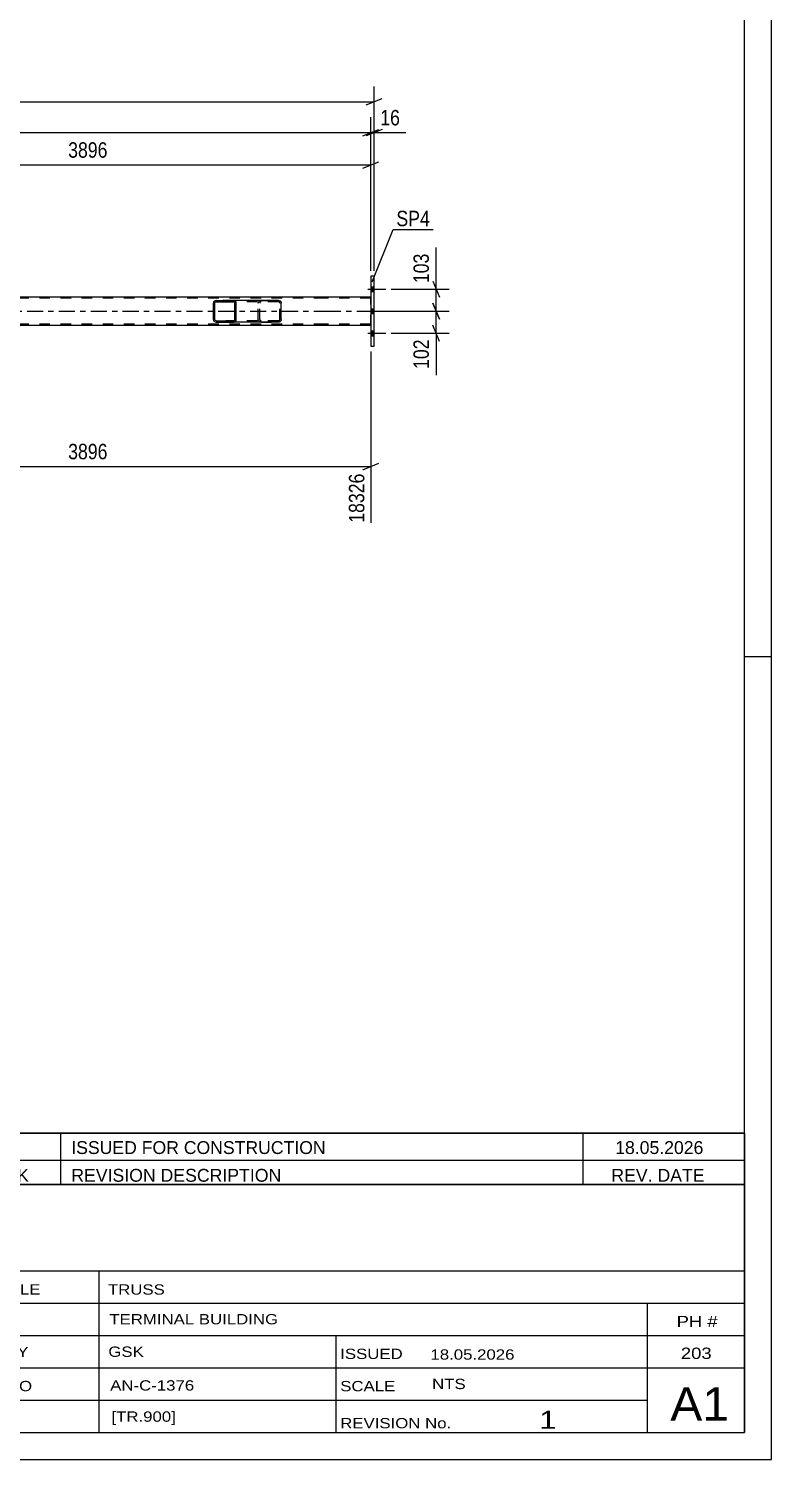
# Model space of a CAD drawing. Header units: millimetres. Extents: x 0 to 841, y 0 to 594.
# Drawn here: x 703.1 to 841, y 0 to 265.7 of the extents above; entities that cross this region are included whole.
import ezdxf

# ---------------------------------------------------------------- set-up
doc = ezdxf.new("R2010")
doc.units = ezdxf.units.MM
doc.linetypes.add('DXK_LINE_DOT2', pattern=[3.9198, 1.9599, -1.9599])
doc.linetypes.add('DXK_LINE_DOT3', pattern=[5.9187, 2.979, -0.9799, 0.9799, -0.9799])
doc.styles.add('Arial Narrow', font='ARIALN.TTF', dxfattribs={"height": 0.2})

# ---------------------------------------------------------------- blocks, each defined once
blk = doc.blocks.new('Unknown-275727422-1135')
at = {"color": 5, "linetype": 'Continuous'}
for p, q in [((841, 0), (841, 594)), ((836, 5), (836, 589)), ((841, 149), (836, 149)), ((5, 5), (836, 5)), ((0, 0), (841, 0))]:
    blk.add_line(p, q, dxfattribs=at)
blk = doc.blocks.new('Part-275727422-4281 - 4204')
at = {"color": 7, "linetype": 'DXK_LINE_DOT2'}
for p, q in [((757.99, 215.58), (99.07, 215.58)), ((766.61, 215.58), (758.09, 215.58)), ((766.61, 210.54), (766.61, 215.82)), ((766.61, 215.82), (766.61, 215.82)), ((766.61, 215.82), (766.61, 210.54)), ((766.61, 215.82), (766.61, 215.82)), ((766.61, 215.58), (766.61, 215.58)), ((757.99, 210.78), (99.07, 210.78)), ((766.61, 210.78), (758.09, 210.78)), ((766.61, 210.78), (766.61, 210.78)), ((766.61, 210.54), (766.61, 210.54)), ((766.61, 210.54), (766.61, 210.54))]:
    blk.add_line(p, q, dxfattribs=at)
at = {"color": 2, "linetype": 'Continuous'}
for p, q in [((757.99, 215.82), (666.74, 215.82)), ((766.61, 215.82), (758.09, 215.82)), ((757.99, 210.54), (241.06, 210.54)), ((766.61, 210.54), (758.09, 210.54))]:
    blk.add_line(p, q, dxfattribs=at)
at = {"color": 7, "linetype": 'DXK_LINE_DOT3'}
for p, q in [((99.07, 213.18), (757.99, 213.18)), ((758.09, 213.18), (766.61, 213.18))]:
    blk.add_line(p, q, dxfattribs=at)
blk = doc.blocks.new('Bolt-275727422-4299 - 4204')
at = {"linetype": 'Continuous'}
for points in [[(767.25, 216.84), (767.25, 217.72), (766.61, 217.72), (766.61, 216.84)], [(767.25, 216.84), (767.25, 217.72), (766.61, 217.72), (766.61, 216.84)], [(767.25, 216.84), (767.25, 217.72), (766.61, 217.72), (766.61, 216.84)], [(767.25, 212.74), (767.25, 213.62), (766.61, 213.62), (766.61, 212.74)], [(767.25, 212.74), (767.25, 213.62), (766.61, 213.62), (766.61, 212.74)], [(767.25, 208.64), (767.25, 209.52), (766.61, 209.52), (766.61, 208.64)], [(767.25, 208.64), (767.25, 209.52), (766.61, 209.52), (766.61, 208.64)], [(767.25, 208.64), (767.25, 209.52), (766.61, 209.52), (766.61, 208.64)]]:
    blk.add_hatch(color=1, dxfattribs=at).paths.add_polyline_path(points)
at = {"color": 1, "linetype": 'Continuous'}
for p, q in [((766.09, 217.28), (769.41, 217.28)), ((766.09, 217.28), (769.41, 217.28)), ((766.09, 217.28), (769.41, 217.28)), ((766.61, 217.72), (767.25, 217.72)), ((766.61, 217.72), (767.25, 217.72)), ((766.61, 217.72), (767.25, 217.72)), ((766.61, 216.84), (767.25, 216.84)), ((766.61, 216.84), (767.25, 216.84)), ((766.61, 216.84), (767.25, 216.84)), ((766.09, 213.18), (769.41, 213.18)), ((766.09, 213.18), (769.41, 213.18)), ((766.61, 213.62), (767.25, 213.62)), ((766.61, 213.62), (767.25, 213.62)), ((766.61, 212.74), (767.25, 212.74)), ((766.61, 212.74), (767.25, 212.74)), ((766.09, 209.08), (769.41, 209.08)), ((766.09, 209.08), (769.41, 209.08)), ((766.09, 209.08), (769.41, 209.08)), ((766.61, 209.52), (767.25, 209.52)), ((766.61, 209.52), (767.25, 209.52)), ((766.61, 209.52), (767.25, 209.52)), ((766.61, 208.64), (767.25, 208.64)), ((766.61, 208.64), (767.25, 208.64)), ((766.61, 208.64), (767.25, 208.64))]:
    blk.add_line(p, q, dxfattribs=at)
blk = doc.blocks.new('Part-275727422-4380 - 4204')
at = {"color": 2, "linetype": 'Continuous'}
for p, q in [((767.25, 219.68), (766.61, 219.68)), ((766.61, 219.68), (766.61, 206.68)), ((767.25, 206.68), (767.25, 219.68)), ((766.61, 206.68), (767.25, 206.68))]:
    blk.add_line(p, q, dxfattribs=at)
at = {"color": 7, "linetype": 'DXK_LINE_DOT2'}
for p, q in [((766.61, 219.68), (766.61, 206.68)), ((767.25, 206.68), (767.25, 219.68))]:
    blk.add_line(p, q, dxfattribs=at)
blk = doc.blocks.new('Part-275727422-4416 - 4204')
at = {"linetype": 'Continuous'}
h = blk.add_hatch(dxfattribs=at)
h.set_pattern_fill('', scale=0.7, style=0, pattern_type=0)
h.set_pattern_definition([(45, (741.5985, 214.8817), (-1.57154, 1.57154), [])])
h.paths.add_polyline_path([(741.64, 214.7), (741.6, 214.88), (741.49, 215.04), (741.32, 215.14), (741.13, 215.18), (737.89, 215.18), (737.7, 215.14), (737.53, 215.04), (737.42, 214.88), (737.38, 214.7), (737.38, 211.66), (737.42, 211.47), (737.53, 211.32), (737.7, 211.21), (737.89, 211.18), (741.13, 211.18), (741.32, 211.21), (741.49, 211.32), (741.6, 211.47), (741.64, 211.66)])
h.paths.add_polyline_path([(741.36, 211.57), (741.31, 211.49), (741.22, 211.44), (741.13, 211.42), (737.89, 211.42), (737.79, 211.44), (737.71, 211.49), (737.66, 211.57), (737.64, 211.66), (737.64, 214.7), (737.66, 214.79), (737.71, 214.87), (737.79, 214.92), (737.89, 214.94), (741.13, 214.94), (741.22, 214.92), (741.31, 214.87), (741.36, 214.79), (741.38, 214.7), (741.38, 211.66)])
at = {"color": 2, "linetype": 'Continuous'}
for p, q in [((737.42, 214.88), (737.38, 214.7)), ((737.38, 211.66), (737.38, 214.7)), ((737.64, 214.7), (737.66, 214.79)), ((737.64, 211.66), (737.64, 214.7)), ((737.66, 214.79), (737.71, 214.87)), ((737.89, 215.18), (737.7, 215.14)), ((737.71, 214.87), (737.79, 214.92)), ((737.79, 214.92), (737.89, 214.94)), ((737.89, 215.18), (741.13, 215.18)), ((737.89, 214.94), (741.13, 214.94)), ((749.48, 215.18), (741.13, 215.18)), ((741.32, 215.14), (741.13, 215.18)), ((741.13, 214.94), (741.22, 214.92)), ((741.22, 214.92), (741.31, 214.87)), ((741.31, 214.87), (741.36, 214.79)), ((741.36, 214.79), (741.38, 214.7)), ((741.38, 211.66), (741.38, 214.7)), ((741.64, 214.7), (741.6, 214.88)), ((741.64, 211.66), (741.64, 214.7)), ((749.48, 215.18), (749.67, 215.14)), ((749.95, 214.88), (749.99, 214.7)), ((749.99, 211.66), (749.99, 214.7)), ((737.38, 211.66), (737.42, 211.47)), ((737.66, 211.57), (737.64, 211.66)), ((737.71, 211.49), (737.66, 211.57)), ((737.7, 211.21), (737.89, 211.18)), ((737.79, 211.44), (737.71, 211.49)), ((737.89, 211.42), (737.79, 211.44)), ((737.89, 211.42), (741.13, 211.42)), ((737.89, 211.18), (741.13, 211.18)), ((741.22, 211.44), (741.13, 211.42)), ((741.13, 211.18), (741.32, 211.21)), ((749.48, 211.18), (741.13, 211.18)), ((741.31, 211.49), (741.22, 211.44)), ((741.36, 211.57), (741.31, 211.49)), ((741.38, 211.66), (741.36, 211.57)), ((741.6, 211.47), (741.64, 211.66)), ((749.67, 211.21), (749.48, 211.18)), ((749.99, 211.66), (749.95, 211.47))]:
    blk.add_line(p, q, dxfattribs=at)
at = {"color": 7, "linetype": 'DXK_LINE_DOT2'}
for p, q in [((741.13, 215.18), (737.89, 215.18)), ((749.48, 214.94), (737.89, 214.94)), ((745.73, 214.7), (745.77, 214.88)), ((745.73, 211.66), (745.73, 214.7)), ((746, 214.79), (745.99, 214.7)), ((745.99, 211.66), (745.99, 214.7)), ((746.06, 214.87), (746, 214.79)), ((746.05, 215.14), (746.24, 215.18)), ((746.14, 214.92), (746.06, 214.87)), ((746.24, 214.94), (746.14, 214.92)), ((746.24, 215.18), (749.48, 215.18)), ((749.57, 214.92), (749.48, 214.94)), ((749.66, 214.87), (749.57, 214.92)), ((749.71, 214.79), (749.66, 214.87)), ((749.73, 214.7), (749.71, 214.79)), ((749.73, 211.66), (749.73, 214.7)), ((749.48, 211.42), (737.89, 211.42)), ((741.13, 211.18), (737.89, 211.18)), ((745.77, 211.47), (745.73, 211.66)), ((745.99, 211.66), (746, 211.57)), ((746, 211.57), (746.06, 211.49)), ((746.24, 211.18), (746.05, 211.21)), ((746.06, 211.49), (746.08, 211.47)), ((746.08, 211.47), (746.14, 211.44)), ((746.14, 211.44), (746.24, 211.42)), ((746.24, 211.18), (749.48, 211.18)), ((749.48, 211.42), (749.57, 211.44)), ((749.57, 211.44), (749.66, 211.49)), ((749.66, 211.49), (749.71, 211.57)), ((749.71, 211.57), (749.73, 211.66))]:
    blk.add_line(p, q, dxfattribs=at)
at = {"color": 2, "linetype": 'Continuous'}
for centre, start, end in [((737.87, 214.68), 110.7583, 155.68), ((741.15, 214.68), 24.32, 69.2417), ((749.5, 214.68), 24.3199, 69.2417), ((737.87, 211.68), 204.32, 249.2417), ((741.15, 211.68), 290.7583, 335.68), ((749.5, 211.68), 290.7583, 335.6801)]:
    blk.add_arc(centre, 0.496, start, end, dxfattribs=at)
at = {"color": 7, "linetype": 'DXK_LINE_DOT2'}
for centre, start, end in [((746.22, 214.68), 110.7583, 155.6801), ((746.22, 211.68), 204.3199, 249.2417)]:
    blk.add_arc(centre, 0.496, start, end, dxfattribs=at)
blk = doc.blocks.new('StraightDimension-275727422-4565 - 4204')
at = {"color": 7, "linetype": 'Continuous'}
for p, q in [((765.75, 251.49), (768.75, 252.69)), ((767.25, 220.68), (767.25, 254.94)), ((90.45, 252.09), (767.25, 252.09))]:
    blk.add_line(p, q, dxfattribs=at)
blk = doc.blocks.new('StraightDimension-275727422-8307 - 4204')
at = {"color": 7, "linetype": 'Continuous'}
for p, q in [((766.61, 220.68), (766.61, 249.19)), ((767.25, 220.68), (767.25, 249.19)), ((765.11, 245.74), (768.11, 246.94)), ((768.75, 246.94), (765.75, 245.74)), ((766.61, 246.34), (767.25, 246.34))]:
    blk.add_line(p, q, dxfattribs=at)
at = {"color": 0}
blk.add_wipeout([(772.63, 247.09), (772.63, 251.29), (767.77, 251.29), (767.77, 247.09)], dxfattribs=at)
at = {"color": 7, "linetype": 'Continuous'}
blk.add_line((767.25, 246.34), (773.15, 246.34), dxfattribs=at)
blk.add_line((767.25, 246.34), (773.15, 246.34), dxfattribs=at)
at = {"color": 3, "style": 'Arial Narrow'}
blk.add_text('16', height=2.863, dxfattribs=at).set_placement((768.37, 247.69))
blk = doc.blocks.new('StraightDimension-275727422-8308 - 4204')
at = {"color": 7, "linetype": 'Continuous'}
for p, q in [((766.61, 220.68), (766.61, 249.19)), ((90.45, 246.34), (766.61, 246.34)), ((765.11, 245.74), (768.11, 246.94))]:
    blk.add_line(p, q, dxfattribs=at)
blk = doc.blocks.new('StraightDimension-275727422-8357 - 4204')
at = {"color": 7, "linetype": 'Continuous'}
for p, q in [((766.61, 205.68), (766.61, 173.91)), ((661.54, 201.14), (661.54, 173.91)), ((663.04, 184.95), (660.04, 183.75)), ((661.54, 184.35), (766.61, 184.35)), ((765.11, 183.75), (768.11, 184.95))]:
    blk.add_line(p, q, dxfattribs=at)
at = {"color": 0}
blk.add_wipeout([(718.33, 185.1), (718.33, 189.3), (709.82, 189.3), (709.82, 185.1)], dxfattribs=at)
at = {"color": 0, "linetype": 'Continuous'}
blk.add_wipeout([(766.01, 183.65), (761.81, 183.65), (761.81, 173.31), (766.01, 173.31)], dxfattribs=at)
at = {"color": 3, "style": 'Arial Narrow'}
blk.add_text('3896', height=2.863, dxfattribs=at).set_placement((710.42, 185.7))
at = {"color": 3, "linetype": 'Continuous', "style": 'Arial Narrow'}
blk.add_text('18326', height=2.863, rotation=90.0002, dxfattribs=at).set_placement((765.41, 173.91))
blk = doc.blocks.new('StraightDimension-275727422-8408 - 4204')
at = {"color": 7, "linetype": 'Continuous'}
for p, q in [((661.54, 225.22), (661.54, 243.19)), ((766.61, 220.68), (766.61, 243.19)), ((663.04, 240.94), (660.04, 239.74)), ((661.54, 240.34), (766.61, 240.34)), ((765.11, 239.74), (768.11, 240.94))]:
    blk.add_line(p, q, dxfattribs=at)
at = {"color": 0}
blk.add_wipeout([(718.33, 241.09), (718.33, 245.29), (709.82, 245.29), (709.82, 241.09)], dxfattribs=at)
at = {"color": 3, "style": 'Arial Narrow'}
blk.add_text('3896', height=2.863, dxfattribs=at).set_placement((710.42, 241.69))
blk = doc.blocks.new('StraightDimension-275727422-13054 - 4204')
at = {"color": 7, "linetype": 'Continuous'}
for p, q in [((778.15, 218.78), (779.35, 215.78)), ((770.41, 217.28), (781.15, 217.28)), ((778.75, 213.18), (778.75, 217.28)), ((767.61, 213.18), (781.15, 213.18)), ((779.35, 211.68), (778.15, 214.68))]:
    blk.add_line(p, q, dxfattribs=at)
at = {"color": 0}
blk.add_wipeout([(778, 224.49), (773.8, 224.49), (773.8, 217.8), (778, 217.8)], dxfattribs=at)
at = {"color": 7, "linetype": 'Continuous'}
blk.add_line((778.75, 217.28), (778.75, 225.01), dxfattribs=at)
blk.add_line((778.75, 217.28), (778.75, 225.01), dxfattribs=at)
at = {"color": 3, "style": 'Arial Narrow'}
blk.add_text('103', height=2.863, rotation=90.0002, dxfattribs=at).set_placement((777.4, 218.4))
blk = doc.blocks.new('StraightDimension-275727422-13055 - 4204')
at = {"color": 7, "linetype": 'Continuous'}
for p, q in [((767.61, 213.18), (781.15, 213.18)), ((778.15, 214.68), (779.35, 211.68)), ((778.75, 209.08), (778.75, 213.18)), ((779.35, 207.58), (778.15, 210.58)), ((770.41, 209.08), (781.15, 209.08))]:
    blk.add_line(p, q, dxfattribs=at)
at = {"color": 0}
blk.add_wipeout([(778, 208.55), (773.8, 208.55), (773.8, 201.87), (778, 201.87)], dxfattribs=at)
at = {"color": 7, "linetype": 'Continuous'}
blk.add_line((778.75, 209.08), (778.75, 201.34), dxfattribs=at)
blk.add_line((778.75, 209.08), (778.75, 201.34), dxfattribs=at)
at = {"color": 3, "style": 'Arial Narrow'}
blk.add_text('102', height=2.863, rotation=90.0002, dxfattribs=at).set_placement((777.4, 202.47))
blk = doc.blocks.new('Unknown-275727422-15498')
at = {"color": 7, "linetype": 'Continuous'}
for p, q in [((676, 51.05), (676, 5)), ((676, 51.05), (836, 51.05)), ((836, 51), (836, 5)), ((676, 35), (836, 35)), ((716.14, 35), (716.14, 5)), ((676, 29), (836, 29)), ((818, 5.05), (818, 29.05)), ((676, 23), (836, 23)), ((760.14, 23), (760.14, 5)), ((676, 17), (836, 17)), ((676, 11), (818, 11)), ((676, 5), (836, 5))]:
    blk.add_line(p, q, dxfattribs=at)
at = {"color": 7, "style": 'Arial Narrow'}
for s, height, width, p in [('DRAWING TITLE', 1.9089, 1.425378, (680.88, 30.61)), ('TRUSS', 1.909, 1.425378, (717.81, 30.59)), ('CONTRACT', 1.909, 1.425378, (680.88, 24.71)), ('TERMINAL BUILDING', 1.9089, 1.425378, (718.06, 25.07)), ('MODELLED BY', 1.9089, 1.425378, (680.88, 18.98)), ('GSK', 1.909, 1.425378, (717.88, 19.04)), ('ISSUED', 1.909, 1.425378, (760.94, 18.64)), ('18.05.2026', 1.909, 1.425378, (777.69, 18.52)), ('CONTRACT NO', 1.9089, 1.425378, (680.88, 12.66)), ('AN-C-1376', 1.909, 1.425378, (718.23, 12.78)), ('SCALE', 1.909, 1.425378, (760.94, 12.65)), ('A1', 6.204, 1.25, (822.24, 7.2)), ('DRAWING No', 1.909, 1.425378, (680.56, 7)), ('[TR.900]', 1.909, 1.425378, (718.46, 6.99)), ('1', 3.34, 1.5, (797.91, 5.68)), ('REVISION No.', 1.9089, 1.425378, (760.94, 5.77))]:
    blk.add_text(s, height=height, dxfattribs=dict(at, width=width)).set_placement(p)
at = {"color": 7, "linetype": 'Continuous', "style": 'Arial Narrow'}
for s, height, width, p in [('PH #', 2.1, 1.42538, (823.4, 24.55)), ('203', 2.1, 1.42538, (824.19, 18.65)), ('NTS', 1.909, 1.425378, (778, 13.05))]:
    blk.add_text(s, height=height, dxfattribs=dict(at, width=width)).set_placement(p)
blk = doc.blocks.new('Unknown-275727422-15501')
at = {"color": 7, "linetype": 'Continuous'}
for p, q in [((676, 60.55), (836, 60.55)), ((836, 60.55), (676, 60.55)), ((676, 60.55), (676, 55.55)), ((685, 60.55), (685, 55.55)), ((709, 60.55), (709, 55.55)), ((806, 60.55), (806, 55.55)), ((836, 60.55), (836, 55.55)), ((676, 55.55), (836, 55.55)), ((676, 55.55), (676, 51.05)), ((676, 55.55), (836, 55.55)), ((685, 55.55), (685, 51.05)), ((709, 55.55), (709, 51.05)), ((806, 55.55), (806, 51.05)), ((836, 55.55), (836, 51.05)), ((836, 51.05), (676, 51.05))]:
    blk.add_line(p, q, dxfattribs=at)
at = {"color": 7, "linetype": 'Continuous', "style": 'Arial Narrow'}
for s, height, width, p in [('1', 2.39, 1.196471, (679.16, 56.7)), ('0', 2.39, 1.196471, (694, 56.7)), ('ISSUED FOR CONSTRUCTION', 2.3861, 1.196471, (711, 56.7)), ('18.05.2026', 2.386, 1.196471, (812, 56.7)), ('No', 2.386, 1.2, (677.54, 51.55)), ('REV MARK', 2.386, 1.2, (686, 51.55)), ('REVISION DESCRIPTION', 2.3861, 1.2, (711, 51.55)), ('REV. DATE', 2.386, 1.2, (811.28, 51.55))]:
    blk.add_text(s, height=height, dxfattribs=dict(at, width=width)).set_placement(p)
blk = doc.blocks.new('Mark-275727422-4376 - 4204')
at = {"color": 0}
blk.add_wipeout([(777.58, 228.97), (777.58, 231.97), (771.37, 231.97), (771.37, 228.97)], dxfattribs=at)
blk.add_wipeout([(777.58, 228.97), (777.58, 231.97), (771.37, 231.97), (771.37, 228.97)], dxfattribs=at)
at = {"color": 30, "linetype": 'Continuous'}
for p, q in [((766.87, 218.65), (770.77, 228.37)), ((770.77, 228.37), (778.18, 228.37))]:
    blk.add_line(p, q, dxfattribs=at)
at = {"color": 3, "style": 'Arial Narrow'}
blk.add_text('SP4', height=2.863, dxfattribs=at).set_placement((771.37, 228.97))

msp = doc.modelspace()

# ---------------------------------------------------------------- block references
for name in ['Unknown-275727422-1135', 'Part-275727422-4380 - 4204', 'Part-275727422-4281 - 4204', 'Bolt-275727422-4299 - 4204', 'Part-275727422-4416 - 4204', 'Unknown-275727422-15501', 'Unknown-275727422-15498']:
    msp.add_blockref(name, (0, 0))

# ---------------------------------------------------------------- next in the draw order: block references
for name in ['StraightDimension-275727422-4565 - 4204', 'StraightDimension-275727422-8357 - 4204']:
    msp.add_blockref(name, (0, 0))

# ---------------------------------------------------------------- next in the draw order: block references
msp.add_blockref('StraightDimension-275727422-8307 - 4204', (0, 0))

# ---------------------------------------------------------------- next in the draw order: block references
msp.add_blockref('StraightDimension-275727422-8308 - 4204', (0, 0))

# ---------------------------------------------------------------- next in the draw order: block references
msp.add_blockref('StraightDimension-275727422-8408 - 4204', (0, 0))

# ---------------------------------------------------------------- next in the draw order: block references
msp.add_blockref('StraightDimension-275727422-13054 - 4204', (0, 0))

# ---------------------------------------------------------------- next in the draw order: block references
for name in ['Mark-275727422-4376 - 4204', 'StraightDimension-275727422-13055 - 4204']:
    msp.add_blockref(name, (0, 0))

doc.saveas('drawing.dxf')
